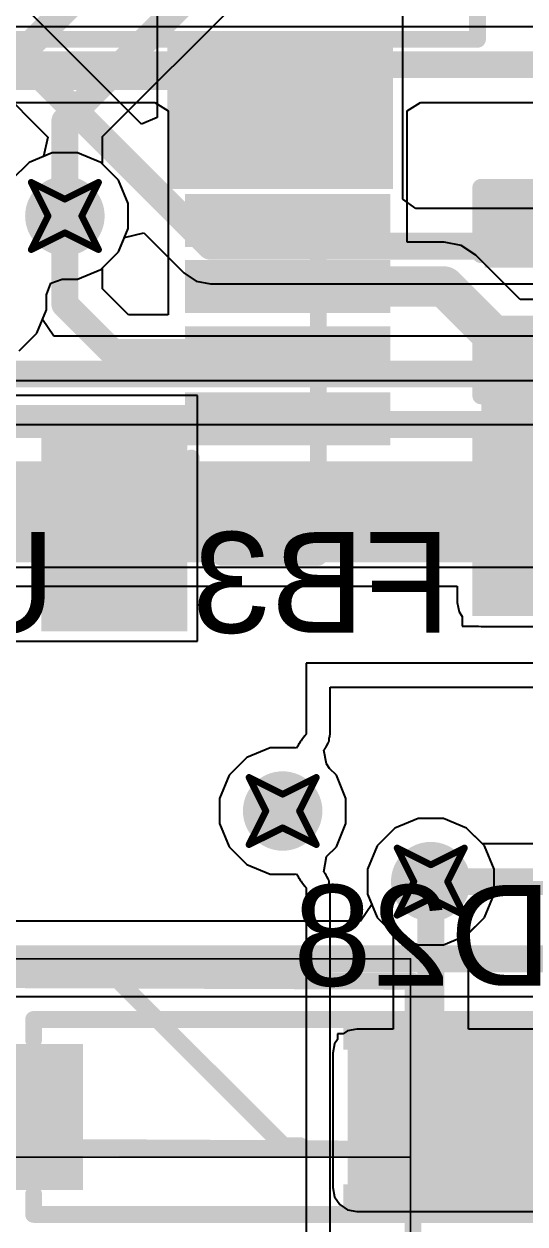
# Model space of a CAD drawing. Header units: inches. Extents: x -6 to 430, y 0 to 90.
# Drawn here: x 29.74 to 33.52, y 11.1 to 20.16 of the extents above; entities that cross this region are included whole.
import ezdxf

# ---------------------------------------------------------------- set-up
doc = ezdxf.new("R2010")
doc.units = ezdxf.units.IN
for name, color, linetype in [('Bottom Layer', 5, 'Continuous'), ('Bottom Overlay', 54, 'Continuous'), ('Bottom Paste', 16, 'Continuous'), ('Bottom Solder', 6, 'Continuous'), ('Drill Drawing', 1, 'Continuous'), ('Layer 1', 16, 'Continuous'), ('Layer 2', 76, 'Continuous'), ('Mechanical 1', 6, 'Continuous'), ('Top Layer', 1, 'Continuous'), ('Top Overlay', 2, 'Continuous'), ('Top Paste', 8, 'Continuous'), ('Top Solder', 216, 'Continuous'), ('Via Holes', 16, 'Continuous')]:
    doc.layers.add(name, color=color, linetype=linetype)
doc.styles.add('Arial', font='', dxfattribs={"height": 0.2})
doc.styles.get('Arial').set_extended_font_data('Arial')

msp = doc.modelspace()

# ---------------------------------------------------------------- hatches: boundary and pattern name
at = {"layer": 'Bottom Layer'}
for points in [[(31.0084, 19.3282), (32.4584, 19.3282), (32.4584, 19.0282), (31.0084, 19.0282)], [(31.0084, 18.8282), (32.4584, 18.8282), (32.4584, 18.5282), (31.0084, 18.5282)], [(33.2804, 18.8386), (33.9154, 18.8386), (33.9154, 18.3814), (33.2804, 18.3814)], [(31.0084, 18.3282), (32.4584, 18.3282), (32.4584, 18.0282), (31.0084, 18.0282)], [(33.1946, 15.7906), (34.9726, 15.7906), (34.9726, 17.8988), (33.1946, 17.8988)], [(33.2804, 17.8988), (33.9154, 17.8988), (33.9154, 17.4416), (33.2804, 17.4416)], [(31.0084, 17.8282), (32.4584, 17.8282), (32.4584, 17.5282), (31.0084, 17.5282)], [(31.0084, 17.3282), (32.4584, 17.3282), (32.4584, 17.0282), (31.0084, 17.0282)], [(33.2296, 17.111), (34.4296, 17.111), (34.4296, 15.791), (33.2296, 15.791)], [(26.616, 16.0954), (34.871, 16.0954), (34.871, 16.7558), (26.616, 16.7558)], [(29.1378, 11.4544), (29.1378, 12.3544), (30.0878, 12.3544), (30.0878, 11.4544)], [(32.2548, 11.371), (34.9472, 11.371), (34.9472, 12.387), (32.2548, 12.387)], [(32.2878, 11.4544), (32.2878, 12.3544), (33.2378, 12.3544), (33.2378, 11.4544)]]:
    msp.add_hatch(color=5, dxfattribs=at).paths.add_polyline_path(points)
h = msp.add_hatch(color=5, dxfattribs=at)
edge = h.paths.add_edge_path()
edge.add_arc((30.0522, 18.7116), 0.3, 0, 360)
h = msp.add_hatch(color=5, dxfattribs=at)
edge = h.paths.add_edge_path()
edge.add_arc((31.696, 14.2158), 0.3, 0, 360)
h = msp.add_hatch(color=5, dxfattribs=at)
edge = h.paths.add_edge_path()
edge.add_arc((32.8136, 13.6824), 0.3, 0, 360)
at = {"layer": 'Bottom Overlay'}
for points in [[(32.153, 12.4124), (34.0072, 12.4124), (34.0072, 12.7044), (32.153, 12.7044)], [(33.3076, 11.117), (34.0072, 11.117), (34.0072, 12.6918), (33.3076, 12.6918)], [(32.153, 11.1044), (34.0072, 11.1044), (34.0072, 11.3964), (32.153, 11.3964)]]:
    msp.add_hatch(color=54, dxfattribs=at).paths.add_polyline_path(points)
at = {"layer": 'Bottom Paste'}
for points in [[(31.0084, 19.3282), (32.4584, 19.3282), (32.4584, 19.0282), (31.0084, 19.0282)], [(31.0084, 18.8282), (32.4584, 18.8282), (32.4584, 18.5282), (31.0084, 18.5282)], [(33.2804, 18.8386), (33.9154, 18.8386), (33.9154, 18.3814), (33.2804, 18.3814)], [(31.0084, 18.3282), (32.4584, 18.3282), (32.4584, 18.0282), (31.0084, 18.0282)], [(33.2804, 17.8988), (33.9154, 17.8988), (33.9154, 17.4416), (33.2804, 17.4416)], [(31.0084, 17.8282), (32.4584, 17.8282), (32.4584, 17.5282), (31.0084, 17.5282)], [(31.0084, 17.3282), (32.4584, 17.3282), (32.4584, 17.0282), (31.0084, 17.0282)], [(33.2296, 17.111), (34.4296, 17.111), (34.4296, 15.791), (33.2296, 15.791)], [(29.1378, 11.4544), (29.1378, 12.3544), (30.0878, 12.3544), (30.0878, 11.4544)], [(32.2878, 11.4544), (32.2878, 12.3544), (33.2378, 12.3544), (33.2378, 11.4544)]]:
    msp.add_hatch(color=16, dxfattribs=at).paths.add_polyline_path(points)
at = {"layer": 'Bottom Solder'}
for points in [[(30.9584, 19.3782), (32.5084, 19.3782), (32.5084, 18.9782), (30.9584, 18.9782)], [(30.9584, 18.8782), (32.5084, 18.8782), (32.5084, 18.4782), (30.9584, 18.4782)], [(33.2204, 18.8986), (33.9754, 18.8986), (33.9754, 18.3214), (33.2204, 18.3214)], [(30.9584, 18.3782), (32.5084, 18.3782), (32.5084, 17.9782), (30.9584, 17.9782)], [(33.2204, 17.9588), (33.9754, 17.9588), (33.9754, 17.3816), (33.2204, 17.3816)], [(30.9584, 17.8782), (32.5084, 17.8782), (32.5084, 17.4782), (30.9584, 17.4782)], [(30.9584, 17.3782), (32.5084, 17.3782), (32.5084, 16.9782), (30.9584, 16.9782)], [(33.128, 17.2126), (34.5312, 17.2126), (34.5312, 15.6894), (33.128, 15.6894)], [(29.0362, 11.3528), (29.0362, 12.456), (30.1894, 12.456), (30.1894, 11.3528)], [(32.1862, 11.3528), (32.1862, 12.456), (33.3394, 12.456), (33.3394, 11.3528)]]:
    msp.add_hatch(color=6, dxfattribs=at).paths.add_polyline_path(points)
at = {"layer": 'Layer 1'}
h = msp.add_hatch(color=16, dxfattribs=at)
edge = h.paths.add_edge_path()
edge.add_arc((30.0522, 18.7116), 0.3, 0, 360)
h = msp.add_hatch(color=16, dxfattribs=at)
edge = h.paths.add_edge_path()
edge.add_arc((31.696, 14.2158), 0.3, 0, 360)
h = msp.add_hatch(color=16, dxfattribs=at)
edge = h.paths.add_edge_path()
edge.add_arc((32.8136, 13.6824), 0.3, 0, 360)
at = {"layer": 'Layer 2'}
h = msp.add_hatch(color=76, dxfattribs=at)
edge = h.paths.add_edge_path()
edge.add_arc((30.0522, 18.7116), 0.3, 0, 360)
h = msp.add_hatch(color=76, dxfattribs=at)
edge = h.paths.add_edge_path()
edge.add_arc((31.696, 14.2158), 0.3, 0, 360)
h = msp.add_hatch(color=76, dxfattribs=at)
edge = h.paths.add_edge_path()
edge.add_arc((32.8136, 13.6824), 0.3, 0, 360)
at = {"layer": 'Top Layer'}
for points in [[(32.426, 19.0162), (30.926, 19.0162), (30.926, 19.9162), (32.426, 19.9162)], [(29.976, 15.6762), (29.976, 17.1762), (30.876, 17.1762), (30.876, 15.6762)]]:
    msp.add_hatch(color=1, dxfattribs=at).paths.add_polyline_path(points)
h = msp.add_hatch(color=1, dxfattribs=at)
edge = h.paths.add_edge_path()
edge.add_arc((30.0522, 18.7116), 0.3, 0, 360)
h = msp.add_hatch(color=1, dxfattribs=at)
edge = h.paths.add_edge_path()
edge.add_arc((31.696, 14.2158), 0.3, 0, 360)
h = msp.add_hatch(color=1, dxfattribs=at)
edge = h.paths.add_edge_path()
edge.add_arc((32.8136, 13.6824), 0.3, 0, 360)
at = {"layer": 'Top Paste'}
for points in [[(32.426, 19.0162), (30.926, 19.0162), (30.926, 19.9162), (32.426, 19.9162)], [(29.976, 15.6762), (29.976, 17.1762), (30.876, 17.1762), (30.876, 15.6762)]]:
    msp.add_hatch(color=8, dxfattribs=at).paths.add_polyline_path(points)
at = {"layer": 'Top Solder'}
for points in [[(32.5276, 18.9146), (30.8244, 18.9146), (30.8244, 20.0178), (32.5276, 20.0178)], [(29.8744, 15.5746), (29.8744, 17.2778), (30.9776, 17.2778), (30.9776, 15.5746)]]:
    msp.add_hatch(color=216, dxfattribs=at).paths.add_polyline_path(points)
at = {"layer": 'Via Holes'}
h = msp.add_hatch(color=7, dxfattribs=at)
edge = h.paths.add_edge_path()
edge.add_arc((30.0522, 18.7116), 0.15, 0, 360)
h = msp.add_hatch(color=7, dxfattribs=at)
edge = h.paths.add_edge_path()
edge.add_arc((31.696, 14.2158), 0.15, 0, 360)
h = msp.add_hatch(color=7, dxfattribs=at)
edge = h.paths.add_edge_path()
edge.add_arc((32.8136, 13.6824), 0.15, 0, 360)

# ---------------------------------------------------------------- linework, layer by layer
at = {"layer": 'Bottom Layer'}
for p, q in [((35.5404, 20.1395), (28.8858, 20.1395)), ((29.0194, 19.5697), (30.73, 19.5697)), ((30.73, 19.5697), (30.8306, 19.506)), ((30.8306, 19.506), (30.8306, 19.4427)), ((32.6362, 19.506), (32.7368, 19.5697)), ((32.6362, 18.5149), (32.6362, 19.506)), ((32.7368, 19.5697), (35.6584, 19.5697)), ((30.8306, 19.4427), (30.8306, 18.8504)), ((29.9572, 19.1894), (29.7816, 19.1167)), ((30.1473, 19.1894), (29.9572, 19.1894)), ((30.3229, 19.1167), (30.1473, 19.1894)), ((29.7816, 19.1167), (29.6472, 18.9823)), ((30.4573, 18.9823), (30.3229, 19.1167)), ((30.53, 18.8066), (30.4573, 18.9823)), ((30.53, 18.6166), (30.53, 18.8066)), ((30.8306, 18.8504), (30.8306, 17.9655)), ((30.4573, 18.4409), (30.53, 18.6166)), ((32.9152, 18.5149), (32.6362, 18.5149)), ((33.044, 18.4892), (32.9152, 18.5149)), ((30.3371, 18.3208), (30.4573, 18.4409)), ((33.1533, 18.4163), (33.044, 18.4892)), ((33.4894, 18.0801), (33.1533, 18.4163)), ((30.3371, 18.162), (30.3371, 18.3208)), ((30.5336, 17.9655), (30.3371, 18.162)), ((34.9374, 18.0801), (33.4894, 18.0801)), ((30.8306, 17.9655), (30.5336, 17.9655)), ((28.3638, 15.9141), (33.0133, 15.9141)), ((33.0133, 15.9141), (33.0133, 15.7906)), ((33.0133, 15.7906), (33.0271, 15.7212)), ((33.0271, 15.7212), (33.0518, 15.6843)), ((33.0518, 15.6843), (33.0518, 15.6132)), ((33.0518, 15.6132), (33.1751, 15.6132)), ((33.1751, 15.6132), (33.1946, 15.6093)), ((33.1946, 15.6093), (34.9726, 15.6093)), ((32.7186, 14.1602), (32.5429, 14.0875)), ((32.9086, 14.1602), (32.7186, 14.1602)), ((33.0843, 14.0875), (32.9086, 14.1602)), ((32.5429, 14.0875), (32.4085, 13.9531)), ((33.2187, 13.9531), (33.0843, 14.0875)), ((32.4085, 13.9531), (32.3358, 13.7774)), ((33.2914, 13.7774), (33.2187, 13.9531)), ((32.3358, 13.7774), (32.3358, 13.5874)), ((33.2914, 13.5874), (33.2914, 13.7774)), ((32.3358, 13.5874), (32.4085, 13.4117)), ((33.2187, 13.4117), (33.2914, 13.5874)), ((32.4085, 13.4117), (32.5287, 13.2916)), ((33.0985, 13.2916), (33.2187, 13.4117)), ((32.5287, 13.2916), (32.5287, 12.5683)), ((33.0985, 12.5683), (33.0985, 13.2916)), ((32.1521, 12.5322), (32.11, 12.5322)), ((32.11, 12.5322), (32.11, 12.4903)), ((32.1854, 12.5545), (32.1521, 12.5322)), ((32.2548, 12.5683), (32.1854, 12.5545)), ((32.5287, 12.5683), (32.2548, 12.5683)), ((33.8079, 12.5683), (33.0985, 12.5683)), ((32.0873, 12.4564), (32.0735, 12.387)), ((32.11, 12.4903), (32.0873, 12.4564)), ((32.0735, 12.387), (32.0735, 11.371)), ((32.0735, 11.371), (32.0873, 11.3016)), ((32.0873, 11.3016), (32.1266, 11.2428)), ((32.1266, 11.2428), (32.1854, 11.2035)), ((32.1854, 11.2035), (32.2548, 11.1897)), ((32.2548, 11.1897), (33.9118, 11.1897))]:
    msp.add_line(p, q, dxfattribs=at)
for points in [[(28.8858, 19.8546, 0.2032, 0.2032, 0), (35.6584, 19.8546, 0.2032, 0.2032, 0)], [(30.0522, 18.044, 0.2032, 0.2032, 0), (30.0522, 18.7116, 0.2032, 0.2032, 0)], [(31.7334, 18.1782, 0.3048, 0.3048, 0), (32.9152, 18.1782, 0.3048, 0.3048, 0)], [(32.9152, 18.1782, 0.3048, 0.3048, 0), (33.1946, 17.8988, 0.3048, 0.3048, 0)], [(30.0522, 18.044, 0.2032, 0.2032, 0), (30.4156, 17.6806, 0.2032, 0.2032, 0)], [(33.1946, 17.8988, 0.3048, 0.3048, 0), (33.7026, 17.3908, 0.3048, 0.3048, 0)], [(30.4156, 17.6806, 0.2032, 0.2032, 0), (31.731, 17.6806, 0.2032, 0.2032, 0)], [(31.731, 17.6806, 0.2032, 0.2032, 0), (31.7334, 17.6782, 0.2032, 0.2032, 0)], [(29.1236, 17.1806, 0.2032, 0.2032, 0), (31.742, 17.1806, 0.2032, 0.2032, 0)], [(31.742, 17.1806, 0.2032, 0.2032, 0), (31.7468, 17.1758, 0.2032, 0.2032, 0)], [(32.8136, 11.9552, 0.2032, 0.2032, 0), (32.8136, 13.6824, 0.2032, 0.2032, 0)], [(32.7628, 11.9044, 0.2032, 0.2032, 0), (32.8136, 11.9552, 0.2032, 0.2032, 0)]]:
    msp.add_lwpolyline(points, format="xyseb", dxfattribs=at)
for points in [[(30.0014, 18.7116, 0.1016, 0.1016, 1), (30.103, 18.7116, 0.1016, 0.1016, 1)], [(31.6572, 18.1782, 0.1524, 0.1524, 1), (31.8096, 18.1782, 0.1524, 0.1524, 1)], [(32.839, 18.1782, 0.1524, 0.1524, 1), (32.9914, 18.1782, 0.1524, 0.1524, 1)], [(32.839, 18.1782, 0.1524, 0.1524, 1), (32.9914, 18.1782, 0.1524, 0.1524, 1)], [(30.0014, 18.044, 0.1016, 0.1016, 1), (30.103, 18.044, 0.1016, 0.1016, 1)], [(30.0014, 18.044, 0.1016, 0.1016, 1), (30.103, 18.044, 0.1016, 0.1016, 1)], [(33.1184, 17.8988, 0.1524, 0.1524, 1), (33.2708, 17.8988, 0.1524, 0.1524, 1)], [(33.1184, 17.8988, 0.1524, 0.1524, 1), (33.2708, 17.8988, 0.1524, 0.1524, 1)], [(30.3648, 17.6806, 0.1016, 0.1016, 1), (30.4664, 17.6806, 0.1016, 0.1016, 1)], [(30.3648, 17.6806, 0.1016, 0.1016, 1), (30.4664, 17.6806, 0.1016, 0.1016, 1)], [(31.6802, 17.6806, 0.1016, 0.1016, 1), (31.7818, 17.6806, 0.1016, 0.1016, 1)], [(31.6802, 17.6806, 0.1016, 0.1016, 1), (31.7818, 17.6806, 0.1016, 0.1016, 1)], [(31.6826, 17.6782, 0.1016, 0.1016, 1), (31.7842, 17.6782, 0.1016, 0.1016, 1)], [(31.6912, 17.1806, 0.1016, 0.1016, 1), (31.7928, 17.1806, 0.1016, 0.1016, 1)], [(31.6912, 17.1806, 0.1016, 0.1016, 1), (31.7928, 17.1806, 0.1016, 0.1016, 1)], [(31.696, 17.1758, 0.1016, 0.1016, 1), (31.7976, 17.1758, 0.1016, 0.1016, 1)], [(32.7628, 13.6824, 0.1016, 0.1016, 1), (32.8644, 13.6824, 0.1016, 0.1016, 1)], [(32.712, 11.9044, 0.1016, 0.1016, 1), (32.8136, 11.9044, 0.1016, 0.1016, 1)], [(32.7628, 11.9552, 0.1016, 0.1016, 1), (32.8644, 11.9552, 0.1016, 0.1016, 1)], [(32.7628, 11.9552, 0.1016, 0.1016, 1), (32.8644, 11.9552, 0.1016, 0.1016, 1)]]:
    msp.add_lwpolyline(points, format="xyseb", close=True, dxfattribs=at)
at = {"layer": 'Bottom Overlay'}
for points in [[(33.1664, 20.0463, 0.127, 0.127, 0), (33.1664, 20.3918, 0.127, 0.127, 0)], [(28.4471, 20.0463, 0.127, 0.127, 0), (33.1664, 20.0463, 0.127, 0.127, 0)], [(28.0602, 19.7276, 0.127, 0.127, 0), (31.0066, 19.7276, 0.127, 0.127, 0)], [(31.0066, 19.4736, 0.127, 0.127, 0), (31.0066, 19.7276, 0.127, 0.127, 0)], [(33.1915, 18.9275, 0.127, 0.127, 0), (34.0043, 18.9275, 0.127, 0.127, 0)], [(33.1915, 18.4195, 0.127, 0.127, 0), (33.1915, 18.9275, 0.127, 0.127, 0)], [(33.1915, 17.3527, 0.127, 0.127, 0), (33.1915, 17.8607, 0.127, 0.127, 0)], [(33.1915, 17.3527, 0.127, 0.127, 0), (34.0043, 17.3527, 0.127, 0.127, 0)], [(31.0066, 16.6288, 0.127, 0.127, 0), (31.0066, 16.8828, 0.127, 0.127, 0)], [(28.0602, 16.6288, 0.127, 0.127, 0), (31.0066, 16.6288, 0.127, 0.127, 0)], [(29.8162, 12.641, 0.127, 0.127, 0), (32.153, 12.641, 0.127, 0.127, 0)], [(29.8162, 12.4886, 0.127, 0.127, 0), (29.8162, 12.641, 0.127, 0.127, 0)], [(29.8162, 11.1678, 0.127, 0.127, 0), (29.8162, 11.3202, 0.127, 0.127, 0)], [(29.8162, 11.1678, 0.127, 0.127, 0), (32.153, 11.1678, 0.127, 0.127, 0)]]:
    msp.add_lwpolyline(points, format="xyseb", dxfattribs=at)
for points in [[(33.1347, 20.0463, 0.0635, 0.0635, 1), (33.1982, 20.0463, 0.0635, 0.0635, 1)], [(33.1347, 20.0463, 0.0635, 0.0635, 1), (33.1982, 20.0463, 0.0635, 0.0635, 1)], [(30.9749, 19.7276, 0.0635, 0.0635, 1), (31.0384, 19.7276, 0.0635, 0.0635, 1)], [(30.9749, 19.7276, 0.0635, 0.0635, 1), (31.0384, 19.7276, 0.0635, 0.0635, 1)], [(30.9749, 19.4736, 0.0635, 0.0635, 1), (31.0384, 19.4736, 0.0635, 0.0635, 1)], [(33.1598, 18.9275, 0.0635, 0.0635, 1), (33.2233, 18.9275, 0.0635, 0.0635, 1)], [(33.1598, 18.9275, 0.0635, 0.0635, 1), (33.2233, 18.9275, 0.0635, 0.0635, 1)], [(33.1598, 18.4195, 0.0635, 0.0635, 1), (33.2233, 18.4195, 0.0635, 0.0635, 1)], [(33.1598, 17.8607, 0.0635, 0.0635, 1), (33.2233, 17.8607, 0.0635, 0.0635, 1)], [(33.1598, 17.3527, 0.0635, 0.0635, 1), (33.2233, 17.3527, 0.0635, 0.0635, 1)], [(33.1598, 17.3527, 0.0635, 0.0635, 1), (33.2233, 17.3527, 0.0635, 0.0635, 1)], [(30.9749, 16.8828, 0.0635, 0.0635, 1), (31.0384, 16.8828, 0.0635, 0.0635, 1)], [(30.9749, 16.6288, 0.0635, 0.0635, 1), (31.0384, 16.6288, 0.0635, 0.0635, 1)], [(30.9749, 16.6288, 0.0635, 0.0635, 1), (31.0384, 16.6288, 0.0635, 0.0635, 1)], [(29.7844, 12.641, 0.0635, 0.0635, 1), (29.8479, 12.641, 0.0635, 0.0635, 1)], [(29.7844, 12.641, 0.0635, 0.0635, 1), (29.8479, 12.641, 0.0635, 0.0635, 1)], [(32.1212, 12.641, 0.0635, 0.0635, 1), (32.1847, 12.641, 0.0635, 0.0635, 1)], [(29.7844, 12.4886, 0.0635, 0.0635, 1), (29.8479, 12.4886, 0.0635, 0.0635, 1)], [(29.7844, 11.3202, 0.0635, 0.0635, 1), (29.8479, 11.3202, 0.0635, 0.0635, 1)], [(29.7844, 11.1678, 0.0635, 0.0635, 1), (29.8479, 11.1678, 0.0635, 0.0635, 1)], [(29.7844, 11.1678, 0.0635, 0.0635, 1), (29.8479, 11.1678, 0.0635, 0.0635, 1)], [(32.1212, 11.1678, 0.0635, 0.0635, 1), (32.1847, 11.1678, 0.0635, 0.0635, 1)]]:
    msp.add_lwpolyline(points, format="xyseb", close=True, dxfattribs=at)
at = {"layer": 'Drill Drawing'}
for points in [[(29.7982, 18.9656, 0.0508, 0.0508, 0), (30.0522, 18.8386, 0.0508, 0.0508, 0)], [(29.7982, 18.9656, 0.0508, 0.0508, 0), (29.9252, 18.7116, 0.0508, 0.0508, 0)], [(30.0522, 18.8386, 0.0508, 0.0508, 0), (30.3062, 18.9656, 0.0508, 0.0508, 0)], [(30.1792, 18.7116, 0.0508, 0.0508, 0), (30.3062, 18.9656, 0.0508, 0.0508, 0)], [(29.7982, 18.4576, 0.0508, 0.0508, 0), (29.9252, 18.7116, 0.0508, 0.0508, 0)], [(30.1792, 18.7116, 0.0508, 0.0508, 0), (30.3062, 18.4576, 0.0508, 0.0508, 0)], [(29.7982, 18.4576, 0.0508, 0.0508, 0), (30.0522, 18.5846, 0.0508, 0.0508, 0)], [(30.0522, 18.5846, 0.0508, 0.0508, 0), (30.3062, 18.4576, 0.0508, 0.0508, 0)], [(31.442, 14.4698, 0.0508, 0.0508, 0), (31.696, 14.3428, 0.0508, 0.0508, 0)], [(31.442, 14.4698, 0.0508, 0.0508, 0), (31.569, 14.2158, 0.0508, 0.0508, 0)], [(31.696, 14.3428, 0.0508, 0.0508, 0), (31.95, 14.4698, 0.0508, 0.0508, 0)], [(31.823, 14.2158, 0.0508, 0.0508, 0), (31.95, 14.4698, 0.0508, 0.0508, 0)], [(31.442, 13.9618, 0.0508, 0.0508, 0), (31.569, 14.2158, 0.0508, 0.0508, 0)], [(31.823, 14.2158, 0.0508, 0.0508, 0), (31.95, 13.9618, 0.0508, 0.0508, 0)], [(31.442, 13.9618, 0.0508, 0.0508, 0), (31.696, 14.0888, 0.0508, 0.0508, 0)], [(31.696, 14.0888, 0.0508, 0.0508, 0), (31.95, 13.9618, 0.0508, 0.0508, 0)], [(32.5596, 13.9364, 0.0508, 0.0508, 0), (32.8136, 13.8094, 0.0508, 0.0508, 0)], [(32.5596, 13.9364, 0.0508, 0.0508, 0), (32.6866, 13.6824, 0.0508, 0.0508, 0)], [(32.8136, 13.8094, 0.0508, 0.0508, 0), (33.0676, 13.9364, 0.0508, 0.0508, 0)], [(32.9406, 13.6824, 0.0508, 0.0508, 0), (33.0676, 13.9364, 0.0508, 0.0508, 0)], [(32.5596, 13.4284, 0.0508, 0.0508, 0), (32.6866, 13.6824, 0.0508, 0.0508, 0)], [(32.9406, 13.6824, 0.0508, 0.0508, 0), (33.0676, 13.4284, 0.0508, 0.0508, 0)], [(32.5596, 13.4284, 0.0508, 0.0508, 0), (32.8136, 13.5554, 0.0508, 0.0508, 0)], [(32.8136, 13.5554, 0.0508, 0.0508, 0), (33.0676, 13.4284, 0.0508, 0.0508, 0)]]:
    msp.add_lwpolyline(points, format="xyseb", dxfattribs=at)
for points in [[(29.7855, 18.9656, 0.0254, 0.0254, 1), (29.8109, 18.9656, 0.0254, 0.0254, 1)], [(29.7855, 18.9656, 0.0254, 0.0254, 1), (29.8109, 18.9656, 0.0254, 0.0254, 1)], [(30.2935, 18.9656, 0.0254, 0.0254, 1), (30.3189, 18.9656, 0.0254, 0.0254, 1)], [(30.2935, 18.9656, 0.0254, 0.0254, 1), (30.3189, 18.9656, 0.0254, 0.0254, 1)], [(30.0395, 18.8386, 0.0254, 0.0254, 1), (30.0649, 18.8386, 0.0254, 0.0254, 1)], [(30.0395, 18.8386, 0.0254, 0.0254, 1), (30.0649, 18.8386, 0.0254, 0.0254, 1)], [(29.9125, 18.7116, 0.0254, 0.0254, 1), (29.9379, 18.7116, 0.0254, 0.0254, 1)], [(29.9125, 18.7116, 0.0254, 0.0254, 1), (29.9379, 18.7116, 0.0254, 0.0254, 1)], [(30.1665, 18.7116, 0.0254, 0.0254, 1), (30.1919, 18.7116, 0.0254, 0.0254, 1)], [(30.1665, 18.7116, 0.0254, 0.0254, 1), (30.1919, 18.7116, 0.0254, 0.0254, 1)], [(30.0395, 18.5846, 0.0254, 0.0254, 1), (30.0649, 18.5846, 0.0254, 0.0254, 1)], [(30.0395, 18.5846, 0.0254, 0.0254, 1), (30.0649, 18.5846, 0.0254, 0.0254, 1)], [(29.7855, 18.4576, 0.0254, 0.0254, 1), (29.8109, 18.4576, 0.0254, 0.0254, 1)], [(29.7855, 18.4576, 0.0254, 0.0254, 1), (29.8109, 18.4576, 0.0254, 0.0254, 1)], [(30.2935, 18.4576, 0.0254, 0.0254, 1), (30.3189, 18.4576, 0.0254, 0.0254, 1)], [(30.2935, 18.4576, 0.0254, 0.0254, 1), (30.3189, 18.4576, 0.0254, 0.0254, 1)], [(31.4293, 14.4698, 0.0254, 0.0254, 1), (31.4547, 14.4698, 0.0254, 0.0254, 1)], [(31.4293, 14.4698, 0.0254, 0.0254, 1), (31.4547, 14.4698, 0.0254, 0.0254, 1)], [(31.9373, 14.4698, 0.0254, 0.0254, 1), (31.9627, 14.4698, 0.0254, 0.0254, 1)], [(31.9373, 14.4698, 0.0254, 0.0254, 1), (31.9627, 14.4698, 0.0254, 0.0254, 1)], [(31.6833, 14.3428, 0.0254, 0.0254, 1), (31.7087, 14.3428, 0.0254, 0.0254, 1)], [(31.6833, 14.3428, 0.0254, 0.0254, 1), (31.7087, 14.3428, 0.0254, 0.0254, 1)], [(31.5563, 14.2158, 0.0254, 0.0254, 1), (31.5817, 14.2158, 0.0254, 0.0254, 1)], [(31.5563, 14.2158, 0.0254, 0.0254, 1), (31.5817, 14.2158, 0.0254, 0.0254, 1)], [(31.8103, 14.2158, 0.0254, 0.0254, 1), (31.8357, 14.2158, 0.0254, 0.0254, 1)], [(31.8103, 14.2158, 0.0254, 0.0254, 1), (31.8357, 14.2158, 0.0254, 0.0254, 1)], [(31.6833, 14.0888, 0.0254, 0.0254, 1), (31.7087, 14.0888, 0.0254, 0.0254, 1)], [(31.6833, 14.0888, 0.0254, 0.0254, 1), (31.7087, 14.0888, 0.0254, 0.0254, 1)], [(31.4293, 13.9618, 0.0254, 0.0254, 1), (31.4547, 13.9618, 0.0254, 0.0254, 1)], [(31.4293, 13.9618, 0.0254, 0.0254, 1), (31.4547, 13.9618, 0.0254, 0.0254, 1)], [(31.9373, 13.9618, 0.0254, 0.0254, 1), (31.9627, 13.9618, 0.0254, 0.0254, 1)], [(31.9373, 13.9618, 0.0254, 0.0254, 1), (31.9627, 13.9618, 0.0254, 0.0254, 1)], [(32.5469, 13.9364, 0.0254, 0.0254, 1), (32.5723, 13.9364, 0.0254, 0.0254, 1)], [(32.5469, 13.9364, 0.0254, 0.0254, 1), (32.5723, 13.9364, 0.0254, 0.0254, 1)], [(33.0549, 13.9364, 0.0254, 0.0254, 1), (33.0803, 13.9364, 0.0254, 0.0254, 1)], [(33.0549, 13.9364, 0.0254, 0.0254, 1), (33.0803, 13.9364, 0.0254, 0.0254, 1)], [(32.8009, 13.8094, 0.0254, 0.0254, 1), (32.8263, 13.8094, 0.0254, 0.0254, 1)], [(32.8009, 13.8094, 0.0254, 0.0254, 1), (32.8263, 13.8094, 0.0254, 0.0254, 1)], [(32.6739, 13.6824, 0.0254, 0.0254, 1), (32.6993, 13.6824, 0.0254, 0.0254, 1)], [(32.6739, 13.6824, 0.0254, 0.0254, 1), (32.6993, 13.6824, 0.0254, 0.0254, 1)], [(32.9279, 13.6824, 0.0254, 0.0254, 1), (32.9533, 13.6824, 0.0254, 0.0254, 1)], [(32.9279, 13.6824, 0.0254, 0.0254, 1), (32.9533, 13.6824, 0.0254, 0.0254, 1)], [(32.8009, 13.5554, 0.0254, 0.0254, 1), (32.8263, 13.5554, 0.0254, 0.0254, 1)], [(32.8009, 13.5554, 0.0254, 0.0254, 1), (32.8263, 13.5554, 0.0254, 0.0254, 1)], [(32.5469, 13.4284, 0.0254, 0.0254, 1), (32.5723, 13.4284, 0.0254, 0.0254, 1)], [(32.5469, 13.4284, 0.0254, 0.0254, 1), (32.5723, 13.4284, 0.0254, 0.0254, 1)], [(33.0549, 13.4284, 0.0254, 0.0254, 1), (33.0803, 13.4284, 0.0254, 0.0254, 1)], [(33.0549, 13.4284, 0.0254, 0.0254, 1), (33.0803, 13.4284, 0.0254, 0.0254, 1)]]:
    msp.add_lwpolyline(points, format="xyseb", close=True, dxfattribs=at)
at = {"layer": 'Layer 1'}
for p, q in [((30.3371, 19.312), (33.9548, 22.9298)), ((30.3371, 19.1024), (30.3371, 19.312)), ((30.4573, 18.9823), (30.3371, 19.1024)), ((30.53, 18.8066), (30.4573, 18.9823)), ((30.53, 18.6166), (30.53, 18.8066)), ((30.4573, 18.4409), (30.53, 18.6166)), ((30.3229, 18.3065), (30.4573, 18.4409)), ((29.946, 18.2038), (30.0305, 18.2338)), ((30.0305, 18.2338), (30.1473, 18.2338)), ((30.1473, 18.2338), (30.3229, 18.3065)), ((29.9132, 18.1165), (29.946, 18.2038)), ((29.9132, 18.0022), (29.9132, 18.1165)), ((29.8832, 17.9297), (29.9132, 18.0022)), ((29.968, 17.8027), (29.8832, 17.9297)), ((34.0418, 17.8027), (29.968, 17.8027)), ((28.22, 16.0579), (36.2582, 16.0579)), ((32.7186, 14.1602), (32.5429, 14.0875)), ((32.9086, 14.1602), (32.7186, 14.1602)), ((33.0843, 14.0875), (32.9086, 14.1602)), ((32.5429, 14.0875), (32.4085, 13.9531)), ((33.2044, 13.9673), (33.0843, 14.0875)), ((35.4886, 13.9673), (33.2044, 13.9673)), ((32.4085, 13.9531), (32.3358, 13.7774)), ((32.3358, 13.7774), (32.3358, 13.5874)), ((32.3678, 13.5101), (32.283, 13.3831)), ((32.3358, 13.5874), (32.3678, 13.5101)), ((32.283, 13.3831), (26.2006, 13.3831)), ((26.0826, 12.8133), (33.7182, 12.8133))]:
    msp.add_line(p, q, dxfattribs=at)
for points in [[(29.4354, 19.6514, 0.2032, 0.2032, 0), (32.9042, 23.1202, 0.2032, 0.2032, 0)], [(30.0522, 19.43, 0.2032, 0.2032, 0), (33.7534, 23.1312, 0.2032, 0.2032, 0)], [(30.0522, 18.7116, 0.2032, 0.2032, 0), (30.0522, 19.43, 0.2032, 0.2032, 0)], [(16.1004, 17.5178, 0.2032, 0.2032, 0), (34.1598, 17.5178, 0.2032, 0.2032, 0)], [(15.1606, 17.1368, 0.2032, 0.2032, 0), (35.4044, 17.1368, 0.2032, 0.2032, 0)], [(1.6478, 16.7558, 0.2032, 0.2032, 0), (37.3774, 16.7558, 0.2032, 0.2032, 0)], [(1.6873, 16.3428, 0.2032, 0.2032, 0), (36.3762, 16.3428, 0.2032, 0.2032, 0)], [(32.8136, 13.6824, 0.2032, 0.2032, 0), (35.506, 13.6824, 0.2032, 0.2032, 0)], [(26.0826, 13.0982, 0.2032, 0.2032, 0), (34.109, 13.0982, 0.2032, 0.2032, 0)]]:
    msp.add_lwpolyline(points, format="xyseb", dxfattribs=at)
for points in [[(30.0014, 19.43, 0.1016, 0.1016, 1), (30.103, 19.43, 0.1016, 0.1016, 1)], [(30.0014, 19.43, 0.1016, 0.1016, 1), (30.103, 19.43, 0.1016, 0.1016, 1)], [(30.0014, 18.7116, 0.1016, 0.1016, 1), (30.103, 18.7116, 0.1016, 0.1016, 1)], [(32.7628, 13.6824, 0.1016, 0.1016, 1), (32.8644, 13.6824, 0.1016, 0.1016, 1)]]:
    msp.add_lwpolyline(points, format="xyseb", close=True, dxfattribs=at)
at = {"layer": 'Layer 2'}
for p, q in [((29.9572, 19.1894), (29.7816, 19.1167)), ((30.1473, 19.1894), (29.9572, 19.1894)), ((30.3229, 19.1167), (30.1473, 19.1894)), ((29.7816, 19.1167), (29.6472, 18.9823)), ((30.4573, 18.9823), (30.3229, 19.1167)), ((30.53, 18.8066), (30.4573, 18.9823)), ((30.53, 18.6166), (30.53, 18.8066)), ((30.4573, 18.4409), (30.53, 18.6166)), ((30.3229, 18.3065), (30.4573, 18.4409)), ((29.946, 18.2038), (30.0305, 18.2338)), ((30.0305, 18.2338), (30.1473, 18.2338)), ((30.1473, 18.2338), (30.3229, 18.3065)), ((29.9132, 18.1165), (29.946, 18.2038)), ((29.9132, 18.0022), (29.9132, 18.1165)), ((29.8405, 17.8265), (29.9132, 18.0022)), ((29.7061, 17.6921), (29.8405, 17.8265)), ((36.9284, 17.467), (26.9009, 17.467)), ((26.9009, 17.1368), (37.2586, 17.1368)), ((37.2586, 15.3334), (31.8738, 15.3334)), ((31.8738, 15.3334), (31.8738, 14.8146)), ((32.0551, 14.8146), (32.0551, 15.1521)), ((32.0551, 15.1521), (37.0773, 15.1521)), ((31.8626, 14.7828), (31.8371, 14.751)), ((31.8662, 14.7897), (31.8626, 14.7828)), ((31.8723, 14.7973), (31.8662, 14.7897)), ((31.8738, 14.8146), (31.8723, 14.807)), ((31.8723, 14.807), (31.8723, 14.7973)), ((32.0501, 14.7716), (32.0516, 14.7793)), ((32.0516, 14.7874), (32.0536, 14.7973)), ((32.0516, 14.7793), (32.0516, 14.7874)), ((32.0536, 14.807), (32.0551, 14.8146)), ((32.0536, 14.7973), (32.0536, 14.807)), ((31.601, 14.6936), (31.4253, 14.6209)), ((31.791, 14.6936), (31.601, 14.6936)), ((31.7992, 14.6902), (31.791, 14.6936)), ((31.8102, 14.7067), (31.7992, 14.6902)), ((31.8182, 14.7248), (31.8102, 14.7067)), ((31.8188, 14.7258), (31.8182, 14.7248)), ((31.8192, 14.7262), (31.8188, 14.7258)), ((31.8194, 14.7266), (31.8192, 14.7262)), ((31.8306, 14.7424), (31.8194, 14.7266)), ((31.8345, 14.7461), (31.8306, 14.7424)), ((31.8371, 14.751), (31.8345, 14.7461)), ((32.0137, 14.6839), (32.0184, 14.6928)), ((32.0184, 14.6928), (32.0234, 14.6992)), ((32.0234, 14.6992), (32.027, 14.7061)), ((32.027, 14.7061), (32.0285, 14.711)), ((32.0285, 14.711), (32.0398, 14.7279)), ((32.0398, 14.7279), (32.0417, 14.7378)), ((32.0417, 14.7378), (32.0463, 14.7467)), ((32.0463, 14.7467), (32.0481, 14.7669)), ((32.0481, 14.7669), (32.0501, 14.7716)), ((31.4253, 14.6209), (31.2909, 14.4865)), ((32.0076, 14.6763), (32.0137, 14.6839)), ((32.0258, 14.5714), (32.0076, 14.6763)), ((32.0503, 14.5372), (32.0258, 14.5714)), ((32.1011, 14.4865), (32.0503, 14.5372)), ((31.2909, 14.4865), (31.2182, 14.3108)), ((32.1738, 14.3108), (32.1011, 14.4865)), ((31.2182, 14.3108), (31.2182, 14.1208)), ((32.1738, 14.1208), (32.1738, 14.3108)), ((32.7186, 14.1602), (32.5429, 14.0875)), ((32.9086, 14.1602), (32.7186, 14.1602)), ((33.0843, 14.0875), (32.9086, 14.1602)), ((31.2182, 14.1208), (31.2909, 13.9451)), ((32.1011, 13.9451), (32.1738, 14.1208)), ((32.5429, 14.0875), (32.4085, 13.9531)), ((33.2187, 13.9531), (33.0843, 14.0875)), ((31.2909, 13.9451), (31.4253, 13.8107)), ((32.0076, 13.7553), (32.0278, 13.8719)), ((32.0278, 13.8719), (32.1011, 13.9451)), ((32.4085, 13.9531), (32.3358, 13.7774)), ((33.2914, 13.7774), (33.2187, 13.9531)), ((31.4253, 13.8107), (31.601, 13.738)), ((31.601, 13.738), (31.791, 13.738)), ((31.791, 13.738), (31.7992, 13.7414)), ((31.7992, 13.7414), (31.8102, 13.7249)), ((31.8102, 13.7249), (31.8182, 13.7068)), ((31.8182, 13.7068), (31.8188, 13.7058)), ((31.8188, 13.7058), (31.8192, 13.7054)), ((31.8192, 13.7054), (31.8194, 13.705)), ((31.8194, 13.705), (31.8306, 13.6892)), ((32.0137, 13.7477), (32.0076, 13.7553)), ((32.0184, 13.7388), (32.0137, 13.7477)), ((32.0235, 13.7324), (32.0184, 13.7388)), ((32.027, 13.7255), (32.0235, 13.7324)), ((32.0285, 13.7205), (32.027, 13.7255)), ((32.0398, 13.7037), (32.0285, 13.7205)), ((32.0417, 13.6938), (32.0398, 13.7037)), ((32.0463, 13.6849), (32.0417, 13.6938)), ((32.3358, 13.7774), (32.3358, 13.5874)), ((33.2914, 13.5874), (33.2914, 13.7774)), ((31.8306, 13.6892), (31.8345, 13.6855)), ((31.8345, 13.6855), (31.8371, 13.6806)), ((31.8371, 13.6806), (31.8626, 13.6488)), ((31.8626, 13.6488), (31.8662, 13.6419)), ((31.8662, 13.6419), (31.8723, 13.6343)), ((31.8723, 13.6343), (31.8723, 13.6246)), ((31.8723, 13.6246), (31.8738, 13.617)), ((31.8738, 13.617), (31.8738, 9.7125)), ((32.0481, 13.6647), (32.0463, 13.6849)), ((32.0501, 13.66), (32.0481, 13.6647)), ((32.0516, 13.6523), (32.0501, 13.66)), ((32.0516, 13.6442), (32.0516, 13.6523)), ((32.0536, 13.6343), (32.0516, 13.6442)), ((32.0536, 13.6246), (32.0536, 13.6343)), ((32.0551, 13.617), (32.0536, 13.6246)), ((32.0551, 9.7125), (32.0551, 13.617)), ((32.3358, 13.5874), (32.4085, 13.4117)), ((33.2187, 13.4117), (33.2914, 13.5874)), ((32.4085, 13.4117), (32.5429, 13.2773)), ((33.0843, 13.2773), (33.2187, 13.4117)), ((32.5429, 13.2773), (32.7186, 13.2046)), ((32.9086, 13.2046), (33.0843, 13.2773)), ((32.7186, 13.2046), (32.9086, 13.2046))]:
    msp.add_line(p, q, dxfattribs=at)
at = {"layer": 'Mechanical 1'}
for points in [[(12.34, 13.1, 0.0127, 0.0127, 0), (32.66, 13.1, 0.0127, 0.0127, 0)], [(32.66, 3, 0.0127, 0.0127, 0), (32.66, 13.1, 0.0127, 0.0127, 0)], [(12.34, 11.6, 0.0127, 0.0127, 0), (32.66, 11.6, 0.0127, 0.0127, 0)]]:
    msp.add_lwpolyline(points, format="xyseb", dxfattribs=at)
for points in [[(32.6568, 13.1, 0.00635, 0.00635, 1), (32.6632, 13.1, 0.00635, 0.00635, 1)], [(32.6568, 13.1, 0.00635, 0.00635, 1), (32.6632, 13.1, 0.00635, 0.00635, 1)], [(32.6568, 11.6, 0.00635, 0.00635, 1), (32.6632, 11.6, 0.00635, 0.00635, 1)]]:
    msp.add_lwpolyline(points, format="xyseb", close=True, dxfattribs=at)
at = {"layer": 'Top Layer'}
for p, q in [((30.6309, 19.406), (28.8125, 21.2244)), ((28.493, 20.7381), (29.9244, 19.3067)), ((30.7482, 20.221), (30.7482, 20.1084)), ((32.6038, 20.094), (32.6038, 20.221)), ((30.7482, 20.1084), (30.7482, 19.9814)), ((32.6038, 19.9814), (32.6038, 20.094)), ((30.7482, 19.9814), (30.7482, 19.4546)), ((32.6038, 18.8384), (32.6038, 19.9814)), ((30.7482, 19.4546), (30.6309, 19.406)), ((29.9244, 19.3067), (29.89, 19.1616)), ((29.89, 19.1616), (29.7816, 19.1167)), ((29.7816, 19.1167), (29.6472, 18.9823)), ((32.7016, 18.7679), (32.6038, 18.8384)), ((38.7408, 18.7679), (32.7016, 18.7679)), ((30.4573, 18.4409), (30.5022, 18.5494)), ((30.5022, 18.5494), (30.6474, 18.5838)), ((30.6474, 18.5838), (30.9496, 18.2816)), ((30.3229, 18.3065), (30.4573, 18.4409)), ((29.946, 18.2038), (30.0305, 18.2338)), ((30.0305, 18.2338), (30.1473, 18.2338)), ((30.1473, 18.2338), (30.3229, 18.3065)), ((30.9496, 18.2816), (30.9496, 18.2816)), ((30.9496, 18.2816), (31.042, 18.2198)), ((29.9132, 18.1165), (29.946, 18.2038)), ((31.042, 18.2198), (31.151, 18.1981)), ((31.151, 18.1981), (31.151, 18.1981)), ((31.151, 18.1981), (38.8588, 18.1981)), ((29.9132, 18.0022), (29.9132, 18.1165)), ((29.8405, 17.8265), (29.9132, 18.0022)), ((29.7061, 17.6921), (29.8405, 17.8265)), ((29.7982, 17.354), (29.6712, 17.354)), ((29.9108, 17.354), (29.7982, 17.354)), ((31.0538, 17.354), (29.9108, 17.354)), ((31.0538, 15.4984), (31.0538, 17.354)), ((29.6712, 15.4984), (29.7838, 15.4984)), ((29.7838, 15.4984), (29.9108, 15.4984)), ((29.9108, 15.4984), (31.0538, 15.4984)), ((32.7186, 14.1602), (32.5429, 14.0875)), ((32.9086, 14.1602), (32.7186, 14.1602)), ((33.0843, 14.0875), (32.9086, 14.1602)), ((32.5429, 14.0875), (32.4085, 13.9531)), ((33.2187, 13.9531), (33.0843, 14.0875)), ((32.4085, 13.9531), (32.3358, 13.7774)), ((33.2914, 13.7774), (33.2187, 13.9531)), ((32.3358, 13.7774), (32.3358, 13.5874)), ((33.2914, 13.5874), (33.2914, 13.7774)), ((32.3358, 13.5874), (32.4085, 13.4117)), ((33.2187, 13.4117), (33.2914, 13.5874)), ((32.4085, 13.4117), (32.5429, 13.2773)), ((33.0843, 13.2773), (33.2187, 13.4117)), ((32.5429, 13.2773), (32.7186, 13.2046)), ((32.9086, 13.2046), (33.0843, 13.2773)), ((32.7186, 13.2046), (32.9086, 13.2046))]:
    msp.add_line(p, q, dxfattribs=at)
for points in [[(28.611, 21.023, 0.2032, 0.2032, 0), (31.151, 18.483, 0.2032, 0.2032, 0)], [(31.151, 18.483, 0.2032, 0.2032, 0), (38.8588, 18.483, 0.2032, 0.2032, 0)]]:
    msp.add_lwpolyline(points, format="xyseb", dxfattribs=at)
msp.add_lwpolyline([(31.1002, 18.483, 0.1016, 0.1016, 1), (31.2018, 18.483, 0.1016, 0.1016, 1)], format="xyseb", close=True, dxfattribs=at)
msp.add_lwpolyline([(31.1002, 18.483, 0.1016, 0.1016, 1), (31.2018, 18.483, 0.1016, 0.1016, 1)], format="xyseb", close=True, dxfattribs=at)
at = {"layer": 'Top Overlay'}
for points in [[(31.9654, 16.1338, 0.127, 0.127, 0), (31.9654, 18.623, 0.127, 0.127, 0)], [(31.2288, 16.1338, 0.127, 0.127, 0), (31.9654, 16.1338, 0.127, 0.127, 0)], [(27.309, 12.95, 0.127, 0.127, 0), (32.68, 12.93, 0.127, 0.127, 0)], [(30.4798, 12.91, 0.127, 0.127, 0), (31.7017, 11.6881, 0.127, 0.127, 0)], [(32.68, 2.8501, 0.127, 0.127, 0), (32.68, 12.85, 0.127, 0.127, 0)], [(32.842, 12.422, 0.127, 0.127, 0), (33.442, 12.422, 0.127, 0.127, 0)], [(33.442, 11.2778, 0.127, 0.127, 0), (33.442, 12.422, 0.127, 0.127, 0)], [(27.309, 11.6881, 0.127, 0.127, 0), (32.68, 11.66, 0.127, 0.127, 0)], [(31.7017, 11.6881, 0.127, 0.127, 0), (31.826, 11.6881, 0.127, 0.127, 0)], [(32.842, 11.2778, 0.127, 0.127, 0), (33.442, 11.2778, 0.127, 0.127, 0)]]:
    msp.add_lwpolyline(points, format="xyseb", dxfattribs=at)
for points in [[(31.9336, 18.623, 0.0635, 0.0635, 1), (31.9971, 18.623, 0.0635, 0.0635, 1)], [(31.197, 16.1338, 0.0635, 0.0635, 1), (31.2605, 16.1338, 0.0635, 0.0635, 1)], [(31.9336, 16.1338, 0.0635, 0.0635, 1), (31.9971, 16.1338, 0.0635, 0.0635, 1)], [(31.9336, 16.1338, 0.0635, 0.0635, 1), (31.9971, 16.1338, 0.0635, 0.0635, 1)], [(30.4481, 12.91, 0.0635, 0.0635, 1), (30.5116, 12.91, 0.0635, 0.0635, 1)], [(32.6483, 12.93, 0.0635, 0.0635, 1), (32.7118, 12.93, 0.0635, 0.0635, 1)], [(32.6483, 12.85, 0.0635, 0.0635, 1), (32.7118, 12.85, 0.0635, 0.0635, 1)], [(32.8102, 12.422, 0.0635, 0.0635, 1), (32.8737, 12.422, 0.0635, 0.0635, 1)], [(33.4103, 12.422, 0.0635, 0.0635, 1), (33.4738, 12.422, 0.0635, 0.0635, 1)], [(33.4103, 12.422, 0.0635, 0.0635, 1), (33.4738, 12.422, 0.0635, 0.0635, 1)], [(31.6699, 11.6881, 0.0635, 0.0635, 1), (31.7334, 11.6881, 0.0635, 0.0635, 1)], [(31.6699, 11.6881, 0.0635, 0.0635, 1), (31.7334, 11.6881, 0.0635, 0.0635, 1)], [(31.7942, 11.6881, 0.0635, 0.0635, 1), (31.8577, 11.6881, 0.0635, 0.0635, 1)], [(32.6483, 11.66, 0.0635, 0.0635, 1), (32.7118, 11.66, 0.0635, 0.0635, 1)], [(32.8102, 11.2778, 0.0635, 0.0635, 1), (32.8737, 11.2778, 0.0635, 0.0635, 1)], [(33.4103, 11.2778, 0.0635, 0.0635, 1), (33.4738, 11.2778, 0.0635, 0.0635, 1)], [(33.4103, 11.2778, 0.0635, 0.0635, 1), (33.4738, 11.2778, 0.0635, 0.0635, 1)]]:
    msp.add_lwpolyline(points, format="xyseb", close=True, dxfattribs=at)

# ---------------------------------------------------------------- texts
at = {"layer": 'Bottom Overlay', "style": 'Arial', "text_generation_flag": 2}
for s, p in [('U10', (29.9812, 15.5621)), ('FB3', (32.9657, 15.5621)), ('D28', (33.7277, 12.8951))]:
    msp.add_text(s, height=0.762, dxfattribs=at).set_placement(p)

doc.saveas('drawing.dxf')
